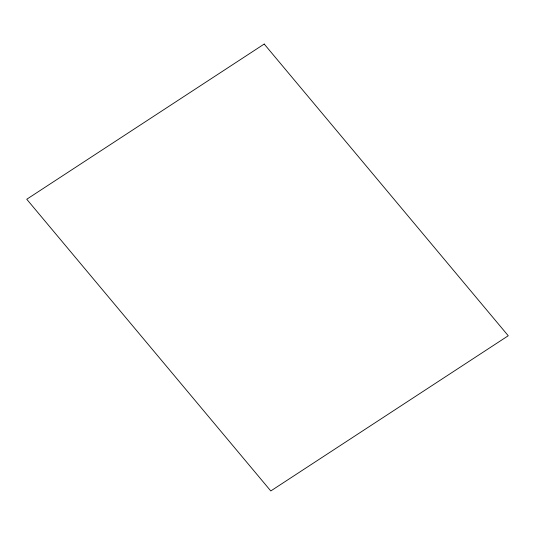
<?xml version="1.0" encoding="UTF-8"?>
<svg xmlns="http://www.w3.org/2000/svg" width="535" height="535" viewBox="0 0 535 535"><rect width="100%" height="100%" fill="white"/><g stroke="black" fill="none" stroke-linecap="round" stroke-linejoin="round"><path stroke-width="0.8" d="M264.21 44.044L26.75 199.247L270.79 490.956L508.25 335.753L264.21 44.044"/></g></svg>
